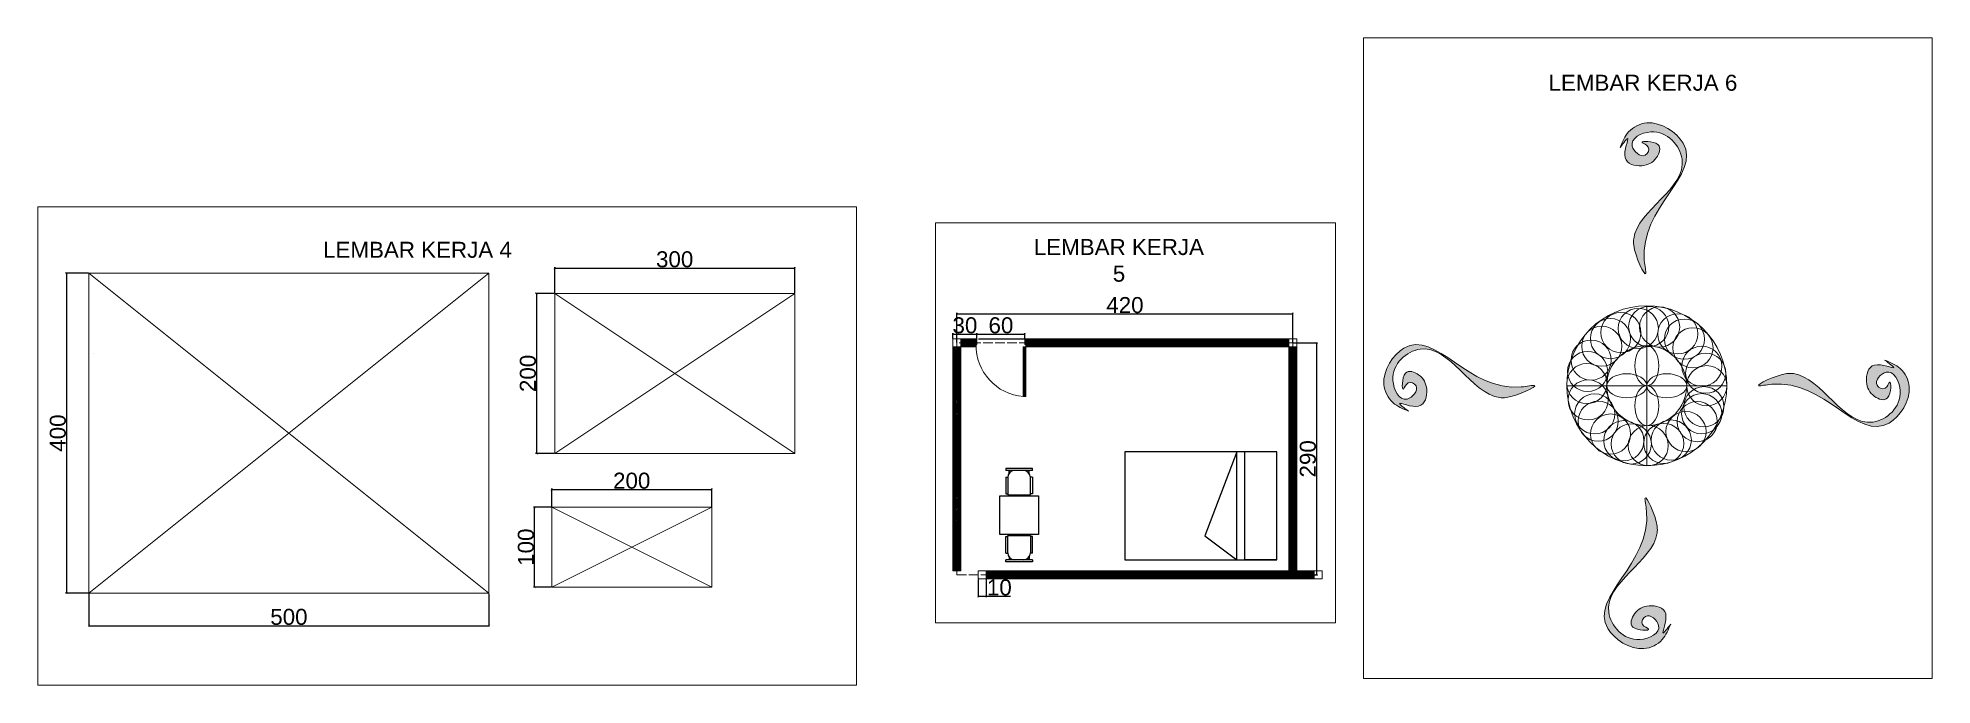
# Model space of a CAD drawing. Header units: centimetres. Extents: x 3587 to 7916, y 3830 to 6504.
# Drawn here: x 5549 to 7916, y 5695 to 6504 of the extents above; entities that cross this region are included whole.
import ezdxf

# ---------------------------------------------------------------- set-up
doc = ezdxf.new("R2010")
doc.units = ezdxf.units.CM
doc.linetypes.add('ACAD_ISO02W100', pattern=[15, 12, -3])
for name, color, linetype, lineweight in [('arsir', 110, 'Continuous', 15), ('dinding', 150, 'Continuous', 15), ('garis as', 200, 'ACAD_ISO02W100', 15), ('kolom', 50, 'Continuous', 15), ('kusen', 30, 'Continuous', 15), ('lembar 4', 210, 'Continuous', 15), ('Lembar 5', 130, 'Continuous', 15), ('lembar 6', 84, 'Continuous', 15)]:
    doc.layers.add(name, color=color, linetype=linetype, lineweight=lineweight)
doc.layers.add('dimensi', color=7, linetype='Continuous')
doc.styles.get("Standard").update_dxf_attribs({"font": 'arial.ttf', "height": 20})
doc.dimstyles.new('ISO-25', dxfattribs={"dimtxt": 10, "dimasz": 2.5, "dimexe": 1.25, "dimexo": 0.625, "dimtad": 1, "dimdec": 0, "dimtxsty": 'Standard', "dimblk": 'ARCHTICK', "dimcen": 2.5, "dimadec": 0, "dimazin": 0, "dimtfac": 1, "dimtdec": 0, "dimtmove": 0, "dimatfit": 3, "dimfxl": 1, "dimarcsym": 0})

# ---------------------------------------------------------------- blocks, each defined once
blk = doc.blocks.new('A$C78CD5067')
for p, q in [((0, 1.9), (0, 0)), ((1.35, 1.9), (0, 1.9)), ((1.35, 0), (1.35, 1.9)), ((1.35, 1.9), (1.35, 1.5)), ((1.35, 1.5), (0, 1.5)), ((0, 1.4), (1.05, 1)), ((0, 1.4), (1.05, 1)), ((1.35, 1.4), (0, 1.4)), ((1.35, 1.4), (0, 1.4)), ((1.05, 1), (1.35, 1.4)), ((1.05, 1), (1.35, 1.4)), ((0, 0), (1.35, 0))]:
    blk.add_line(p, q)
blk = doc.blocks.new('A$C47EF7D3D')
for p, q in [((568, 800), (1368, 800)), ((568, 0), (568, 800)), ((1368, 800), (1368, 0)), ((0, 675), (40, 675)), ((0, 125), (0, 675)), ((40, 125), (40, 675)), ((103, 607), (40, 607)), ((181, 675), (525, 675)), ((181, 675), (181, 635)), ((190, 635), (550, 635)), ((525, 675), (525, 635)), ((550, 635), (550, 165)), ((1746, 635), (1386, 635)), ((1386, 635), (1386, 165)), ((1755, 675), (1411, 675)), ((1411, 675), (1411, 635)), ((1755, 675), (1755, 635)), ((1834, 607), (1896, 607)), ((1936, 675), (1896, 675)), ((1896, 125), (1896, 675)), ((1936, 125), (1936, 675)), ((40, 125), (0, 125)), ((103, 193), (40, 193)), ((181, 125), (181, 165)), ((181, 125), (525, 125)), ((550, 165), (190, 165)), ((525, 125), (525, 165)), ((1368, 0), (568, 0)), ((1386, 165), (1746, 165)), ((1411, 125), (1411, 165)), ((1755, 125), (1411, 125)), ((1755, 125), (1755, 165)), ((1834, 193), (1896, 193)), ((1896, 125), (1936, 125))]:
    blk.add_line(p, q)
for centre, start, end in [((190, 485), 90, 180), ((1746, 485), 0, 90), ((190, 315), 180, 270), ((1746, 315), 270, 0)]:
    blk.add_arc(centre, 150, start, end)
blk = doc.blocks.new('_ArchTick')
at = {"color": 0, "linetype": 'ByBlock', "const_width": 0.15}
blk.add_lwpolyline([(-0.5, -0.5), (0.5, 0.5)], dxfattribs=at)
blk = doc.blocks.new('*D20')
at = {"layer": 'Defpoints', "color": 0, "transparency": 16777216}
for p in [(6782.5, 6134), (6722.5, 6128), (6782.5, 6128)]:
    blk.add_point(p, dxfattribs=at)
at = {"layer": 'dimensi', "color": 0, "lineweight": -2, "transparency": 16777216}
for p, q in [((6722.5, 6128.6), (6722.5, 6135.2)), ((6722.5, 6134), (6782.5, 6134)), ((6782.5, 6128.6), (6782.5, 6135.2))]:
    blk.add_line(p, q, dxfattribs=at)
at = {"layer": 'dimensi', "color": 0, "lineweight": -2, "transparency": 16777216, "xscale": 2.5, "yscale": 2.5, "zscale": 2.5, "rotation": 180}
blk.add_blockref('_ArchTick', (6722.5, 6134), dxfattribs=at)
at = {"layer": 'dimensi', "color": 0, "lineweight": -2, "transparency": 16777216, "xscale": 2.5, "yscale": 2.5, "zscale": 2.5}
blk.add_blockref('_ArchTick', (6782.5, 6134), dxfattribs=at)
at = {"layer": 'dimensi', "color": 0, "transparency": 16777216, "insert": (6752.5, 6144.8), "char_height": 20, "attachment_point": 5}
blk.add_mtext('60', dxfattribs=at)
blk = doc.blocks.new('*D21')
at = {"layer": 'Defpoints', "color": 0, "transparency": 16777216}
for p in [(6724, 5828), (6734, 5828), (6734, 5806.4)]:
    blk.add_point(p, dxfattribs=at)
at = {"layer": 'dimensi', "color": 0, "lineweight": -2, "transparency": 16777216}
for p, q in [((6724, 5827.3), (6724, 5805.1)), ((6734, 5827.3), (6734, 5805.1)), ((6724, 5806.4), (6734, 5806.4)), ((6734, 5806.4), (6764.5, 5806.4))]:
    blk.add_line(p, q, dxfattribs=at)
at = {"layer": 'dimensi', "color": 0, "lineweight": -2, "transparency": 16777216, "xscale": 2.5, "yscale": 2.5, "zscale": 2.5, "rotation": 180}
blk.add_blockref('_ArchTick', (6724, 5806.4), dxfattribs=at)
at = {"layer": 'dimensi', "color": 0, "lineweight": -2, "transparency": 16777216, "xscale": 2.5, "yscale": 2.5, "zscale": 2.5}
blk.add_blockref('_ArchTick', (6734, 5806.4), dxfattribs=at)
at = {"layer": 'dimensi', "color": 0, "transparency": 16777216, "insert": (6750.5, 5817.2), "char_height": 20, "attachment_point": 5}
blk.add_mtext('10', dxfattribs=at)
blk = doc.blocks.new('*D22')
at = {"layer": 'Defpoints', "color": 0, "transparency": 16777216}
for p in [(6722.5, 6134), (6692.5, 6128), (6722.5, 6128)]:
    blk.add_point(p, dxfattribs=at)
at = {"layer": 'dimensi', "color": 0, "lineweight": -2, "transparency": 16777216}
for p, q in [((6692.5, 6128.6), (6692.5, 6135.2)), ((6692.5, 6134), (6722.5, 6134)), ((6722.5, 6128.6), (6722.5, 6135.2))]:
    blk.add_line(p, q, dxfattribs=at)
at = {"layer": 'dimensi', "color": 0, "lineweight": -2, "transparency": 16777216, "xscale": 2.5, "yscale": 2.5, "zscale": 2.5, "rotation": 180}
blk.add_blockref('_ArchTick', (6692.5, 6134), dxfattribs=at)
at = {"layer": 'dimensi', "color": 0, "lineweight": -2, "transparency": 16777216, "xscale": 2.5, "yscale": 2.5, "zscale": 2.5}
blk.add_blockref('_ArchTick', (6722.5, 6134), dxfattribs=at)
at = {"layer": 'dimensi', "color": 0, "transparency": 16777216, "insert": (6707.5, 6144.8), "char_height": 20, "attachment_point": 5}
blk.add_mtext('30', dxfattribs=at)
blk = doc.blocks.new('*D23')
at = {"layer": 'Defpoints', "color": 0, "transparency": 16777216}
for p in [(7117.5, 6159.3), (6697.5, 6123), (7117.5, 6123)]:
    blk.add_point(p, dxfattribs=at)
at = {"layer": 'dimensi', "color": 0, "lineweight": -2, "transparency": 16777216}
for p, q in [((6697.5, 6123.6), (6697.5, 6160.6)), ((6697.5, 6159.3), (7117.5, 6159.3)), ((7117.5, 6123.6), (7117.5, 6160.6))]:
    blk.add_line(p, q, dxfattribs=at)
at = {"layer": 'dimensi', "color": 0, "lineweight": -2, "transparency": 16777216, "xscale": 2.5, "yscale": 2.5, "zscale": 2.5, "rotation": 180}
blk.add_blockref('_ArchTick', (6697.5, 6159.3), dxfattribs=at)
at = {"layer": 'dimensi', "color": 0, "lineweight": -2, "transparency": 16777216, "xscale": 2.5, "yscale": 2.5, "zscale": 2.5}
blk.add_blockref('_ArchTick', (7117.5, 6159.3), dxfattribs=at)
at = {"layer": 'dimensi', "color": 0, "transparency": 16777216, "insert": (6907.5, 6170.1), "char_height": 20, "attachment_point": 5}
blk.add_mtext('420', dxfattribs=at)
blk = doc.blocks.new('*D24')
at = {"layer": 'Defpoints', "color": 0, "transparency": 16777216}
for p in [(7117.5, 6123), (7117.5, 5833), (7147, 5833)]:
    blk.add_point(p, dxfattribs=at)
at = {"layer": 'dimensi', "color": 0, "lineweight": -2, "transparency": 16777216}
for p, q in [((7118.2, 6123), (7148.3, 6123)), ((7147, 6123), (7147, 5833)), ((7118.2, 5833), (7148.3, 5833))]:
    blk.add_line(p, q, dxfattribs=at)
at = {"layer": 'dimensi', "color": 0, "lineweight": -2, "transparency": 16777216, "xscale": 2.5, "yscale": 2.5, "zscale": 2.5}
for p, rotation in [((7147, 6123), 90), ((7147, 5833), 270)]:
    blk.add_blockref('_ArchTick', p, dxfattribs=dict(at, rotation=rotation))
at = {"layer": 'dimensi', "color": 0, "transparency": 16777216, "insert": (7136.2, 5978), "char_height": 20, "attachment_point": 5, "rotation": 90}
blk.add_mtext('290', dxfattribs=at)
blk = doc.blocks.new('*D25')
at = {"layer": 'Defpoints', "color": 0, "transparency": 16777216}
for p in [(5612.5, 6210.2), (5584.5, 5810.2), (5612.5, 5810.2)]:
    blk.add_point(p, dxfattribs=at)
at = {"layer": 'dimensi', "color": 0, "lineweight": -2, "transparency": 16777216}
for p, q in [((5611.9, 6210.2), (5583.3, 6210.2)), ((5584.5, 6210.2), (5584.5, 5810.2)), ((5611.9, 5810.2), (5583.3, 5810.2))]:
    blk.add_line(p, q, dxfattribs=at)
at = {"layer": 'dimensi', "color": 0, "lineweight": -2, "transparency": 16777216, "xscale": 2.5, "yscale": 2.5, "zscale": 2.5}
for p, rotation in [((5584.5, 6210.2), 90), ((5584.5, 5810.2), 270)]:
    blk.add_blockref('_ArchTick', p, dxfattribs=dict(at, rotation=rotation))
at = {"layer": 'dimensi', "color": 0, "transparency": 16777216, "insert": (5573.7, 6010.2), "char_height": 20, "attachment_point": 5, "rotation": 90}
blk.add_mtext('400', dxfattribs=at)
blk = doc.blocks.new('*D26')
at = {"layer": 'Defpoints', "color": 0, "transparency": 16777216}
for p in [(5612.5, 5810.2), (6112.5, 5810.2), (6112.5, 5769.5)]:
    blk.add_point(p, dxfattribs=at)
at = {"layer": 'dimensi', "color": 0, "lineweight": -2, "transparency": 16777216}
for p, q in [((5612.5, 5809.5), (5612.5, 5768.3)), ((6112.5, 5809.5), (6112.5, 5768.3)), ((5612.5, 5769.5), (6112.5, 5769.5))]:
    blk.add_line(p, q, dxfattribs=at)
at = {"layer": 'dimensi', "color": 0, "lineweight": -2, "transparency": 16777216, "xscale": 2.5, "yscale": 2.5, "zscale": 2.5, "rotation": 180}
blk.add_blockref('_ArchTick', (5612.5, 5769.5), dxfattribs=at)
at = {"layer": 'dimensi', "color": 0, "lineweight": -2, "transparency": 16777216, "xscale": 2.5, "yscale": 2.5, "zscale": 2.5}
blk.add_blockref('_ArchTick', (6112.5, 5769.5), dxfattribs=at)
at = {"layer": 'dimensi', "color": 0, "transparency": 16777216, "insert": (5862.5, 5780.4), "char_height": 20, "attachment_point": 5}
blk.add_mtext('500', dxfattribs=at)
blk = doc.blocks.new('*D27')
at = {"layer": 'Defpoints', "color": 0, "transparency": 16777216}
for p in [(6494.7, 6216.4), (6194.7, 6184.8), (6494.7, 6184.8)]:
    blk.add_point(p, dxfattribs=at)
at = {"layer": 'dimensi', "color": 0, "lineweight": -2, "transparency": 16777216}
for p, q in [((6194.7, 6185.5), (6194.7, 6217.7)), ((6194.7, 6216.4), (6494.7, 6216.4)), ((6494.7, 6185.5), (6494.7, 6217.7))]:
    blk.add_line(p, q, dxfattribs=at)
at = {"layer": 'dimensi', "color": 0, "lineweight": -2, "transparency": 16777216, "xscale": 2.5, "yscale": 2.5, "zscale": 2.5, "rotation": 180}
blk.add_blockref('_ArchTick', (6194.7, 6216.4), dxfattribs=at)
at = {"layer": 'dimensi', "color": 0, "lineweight": -2, "transparency": 16777216, "xscale": 2.5, "yscale": 2.5, "zscale": 2.5}
blk.add_blockref('_ArchTick', (6494.7, 6216.4), dxfattribs=at)
at = {"layer": 'dimensi', "color": 0, "transparency": 16777216, "insert": (6344.7, 6227.3), "char_height": 20, "attachment_point": 5}
blk.add_mtext('300', dxfattribs=at)
blk = doc.blocks.new('*D28')
at = {"layer": 'Defpoints', "color": 0, "transparency": 16777216}
for p in [(6194.7, 6184.8), (6172.1, 5984.8), (6194.7, 5984.8)]:
    blk.add_point(p, dxfattribs=at)
at = {"layer": 'dimensi', "color": 0, "lineweight": -2, "transparency": 16777216}
for p, q in [((6194.1, 6184.8), (6170.9, 6184.8)), ((6172.1, 6184.8), (6172.1, 5984.8)), ((6194.1, 5984.8), (6170.9, 5984.8))]:
    blk.add_line(p, q, dxfattribs=at)
at = {"layer": 'dimensi', "color": 0, "lineweight": -2, "transparency": 16777216, "xscale": 2.5, "yscale": 2.5, "zscale": 2.5}
for p, rotation in [((6172.1, 6184.8), 90), ((6172.1, 5984.8), 270)]:
    blk.add_blockref('_ArchTick', p, dxfattribs=dict(at, rotation=rotation))
at = {"layer": 'dimensi', "color": 0, "transparency": 16777216, "insert": (6161.3, 6084.8), "char_height": 20, "attachment_point": 5, "rotation": 90}
blk.add_mtext('200', dxfattribs=at)
blk = doc.blocks.new('*D29')
at = {"layer": 'Defpoints', "color": 0, "transparency": 16777216}
for p in [(6391, 5939.8), (6191, 5917.6), (6391, 5917.6)]:
    blk.add_point(p, dxfattribs=at)
at = {"layer": 'dimensi', "color": 0, "lineweight": -2, "transparency": 16777216}
for p, q in [((6191, 5918.2), (6191, 5941)), ((6191, 5939.8), (6391, 5939.8)), ((6391, 5918.2), (6391, 5941))]:
    blk.add_line(p, q, dxfattribs=at)
at = {"layer": 'dimensi', "color": 0, "lineweight": -2, "transparency": 16777216, "xscale": 2.5, "yscale": 2.5, "zscale": 2.5, "rotation": 180}
blk.add_blockref('_ArchTick', (6191, 5939.8), dxfattribs=at)
at = {"layer": 'dimensi', "color": 0, "lineweight": -2, "transparency": 16777216, "xscale": 2.5, "yscale": 2.5, "zscale": 2.5}
blk.add_blockref('_ArchTick', (6391, 5939.8), dxfattribs=at)
at = {"layer": 'dimensi', "color": 0, "transparency": 16777216, "insert": (6291, 5950.6), "char_height": 20, "attachment_point": 5}
blk.add_mtext('200', dxfattribs=at)
blk = doc.blocks.new('*D30')
at = {"layer": 'Defpoints', "color": 0, "transparency": 16777216}
for p in [(6169.6, 5917.6), (6191, 5917.6), (6191, 5817.6)]:
    blk.add_point(p, dxfattribs=at)
at = {"layer": 'dimensi', "color": 0, "lineweight": -2, "transparency": 16777216}
for p, q in [((6190.3, 5917.6), (6168.4, 5917.6)), ((6169.6, 5817.6), (6169.6, 5917.6)), ((6190.3, 5817.6), (6168.4, 5817.6))]:
    blk.add_line(p, q, dxfattribs=at)
at = {"layer": 'dimensi', "color": 0, "lineweight": -2, "transparency": 16777216, "xscale": 2.5, "yscale": 2.5, "zscale": 2.5}
for p, rotation in [((6169.6, 5917.6), 90), ((6169.6, 5817.6), 270)]:
    blk.add_blockref('_ArchTick', p, dxfattribs=dict(at, rotation=rotation))
at = {"layer": 'dimensi', "color": 0, "transparency": 16777216, "insert": (6158.8, 5867.6), "char_height": 20, "attachment_point": 5, "rotation": 90}
blk.add_mtext('100', dxfattribs=at)

msp = doc.modelspace()

# ---------------------------------------------------------------- hatches: boundary and pattern name
at = {"layer": 'arsir'}
h = msp.add_hatch(dxfattribs=at)
h.set_pattern_fill('ANSI31', color=256, scale=0.45)
h.set_pattern_definition([(45, (1313.9996, 469.9903), (-1.01027881, 1.01027881), [])])
h.paths.add_polyline_path([(6693, 5838), (6702, 5838), (6702, 6118), (6693, 6118)])
h = msp.add_hatch(dxfattribs=at)
h.set_pattern_fill('ANSI31', color=256, scale=0.27, angle=-90)
h.set_pattern_definition([(315, (1123.0899, 11398.7847), (0.60616729, 0.60616729), [])])
h.paths.add_polyline_path([(6716.5, 6118.5), (6716.5, 6127.5), (6702.5, 6127.5), (6702.5, 6118.5)])
h = msp.add_hatch(dxfattribs=at)
h.set_pattern_fill('ANSI31', color=256, scale=0.27)
h.set_pattern_definition([(45, (1533.3596, 431.239), (-0.60616729, 0.60616729), [])])
h.paths.add_polyline_path([(6716.5, 6118), (6721.5, 6118), (6721.5, 6121), (6722.5, 6121), (6722.5, 6128), (6716.5, 6128)])
h.paths.add_polyline_path([(6783.5, 6118), (6788.5, 6118), (6788.5, 6128), (6782.5, 6128), (6782.5, 6121), (6783.5, 6121)])
h.paths.add_polyline_path([(6780.5, 6056), (6783.5, 6056), (6783.5, 6118), (6780.5, 6118)])
h = msp.add_hatch(dxfattribs=at)
h.set_pattern_fill('ANSI31', color=256, scale=0.27, angle=-90)
h.set_pattern_definition([(315, (1206.2588, 11398.782), (0.60616729, 0.60616729), [])])
h.paths.add_polyline_path([(6788.5, 6127.5), (6788.5, 6118.5), (7112.5, 6118.5), (7112.5, 6127.5)])
h = msp.add_hatch(dxfattribs=at)
h.set_pattern_fill('ANSI31', color=256, scale=0.27)
h.set_pattern_definition([(45, (1841.7045, 489.51565), (-0.60616729, 0.60616729), [])])
h.paths.add_polyline_path([(7113, 5838), (7122, 5838), (7122, 6118), (7113, 6118)])
h = msp.add_hatch(dxfattribs=at)
h.set_pattern_fill('ANSI31', color=256, scale=0.27, angle=-90)
h.set_pattern_definition([(315, (1154.5715, 11108.7847), (0.60616729, 0.60616729), [])])
h.paths.add_polyline_path([(6734, 5837.5), (6734, 5828.5), (7144, 5828.5), (7144, 5837.5)])
at = {"layer": 'lembar 6'}
h = msp.add_hatch(color=256, dxfattribs=at)
h.dxf.hatch_style = 1
edge = h.paths.add_edge_path()
edge.add_spline(control_points=[(7526.4, 6367.1), (7529.3, 6374.1), (7535.5, 6389), (7568.1, 6405.9), (7655.3, 6346.4), (7541.9, 6288.2), (7562.8, 6194.5), (7542.7, 6236), (7544, 6287.3), (7636.5, 6327.1), (7577.1, 6398.4), (7530.1, 6373.9), (7556.7, 6350.1), (7565.7, 6368.7), (7544.6, 6375.7), (7581.5, 6375.5), (7571.9, 6350.4), (7554.4, 6341.6), (7524, 6348.6), (7541.8, 6387.7), (7530.6, 6372.7), (7526.4, 6367.1)], knot_values=[0, 0, 0, 0, 22.246246, 47.584782, 99.435281, 253.823052, 270.288051, 308.621325, 316.799469, 433.132411, 484.882006, 514.08867, 533.99429, 544.745336, 554.187092, 573.867904, 590.332899, 611.183296, 634.271434, 658.383183, 673.128623, 673.128623, 673.128623, 673.128623], degree=3, periodic=0)
h = msp.add_hatch(color=256, dxfattribs=at)
h.dxf.hatch_style = 1
edge = h.paths.add_edge_path()
edge.add_spline(control_points=[(7262, 6037.6), (7255, 6040.5), (7240, 6046.7), (7223.1, 6079.3), (7282.6, 6166.5), (7340.8, 6053.2), (7434.5, 6074), (7393.1, 6053.9), (7341.7, 6055.2), (7302, 6147.7), (7230.6, 6088.3), (7255.2, 6041.3), (7278.9, 6067.9), (7260.3, 6076.9), (7253.4, 6055.8), (7253.5, 6092.8), (7278.7, 6083.1), (7287.4, 6065.6), (7280.4, 6035.2), (7241.4, 6053), (7256.3, 6041.9), (7262, 6037.6)], knot_values=[0, 0, 0, 0, 22.246246, 47.584782, 99.435281, 253.823052, 270.288051, 308.621325, 316.799469, 433.132411, 484.882006, 514.08867, 533.99429, 544.745336, 554.187092, 573.867904, 590.332899, 611.183296, 634.271434, 658.383183, 673.128623, 673.128623, 673.128623, 673.128623], degree=3, periodic=0)
h = msp.add_hatch(color=256, dxfattribs=at)
h.dxf.hatch_style = 1
edge = h.paths.add_edge_path()
edge.add_spline(control_points=[(7857.1, 6101.5), (7864.1, 6098.6), (7879, 6092.4), (7895.9, 6059.8), (7836.4, 5972.6), (7778.2, 6086), (7684.5, 6065.1), (7726, 6085.2), (7777.3, 6083.9), (7817.1, 5991.4), (7888.4, 6050.8), (7863.9, 6097.9), (7840.1, 6071.2), (7858.7, 6062.2), (7865.7, 6083.3), (7865.5, 6046.4), (7840.4, 6056), (7831.6, 6073.5), (7838.6, 6103.9), (7877.7, 6086.1), (7862.7, 6097.3), (7857.1, 6101.5)], knot_values=[0, 0, 0, 0, 22.246246, 47.584782, 99.435281, 253.823052, 270.288051, 308.621325, 316.799469, 433.132411, 484.882006, 514.08867, 533.99429, 544.745336, 554.187092, 573.867904, 590.332899, 611.183296, 634.271434, 658.383183, 673.128623, 673.128623, 673.128623, 673.128623], degree=3, periodic=0)
h = msp.add_hatch(color=256, dxfattribs=at)
h.dxf.hatch_style = 1
edge = h.paths.add_edge_path()
edge.add_spline(control_points=[(7589.7, 5771.6), (7586.8, 5764.6), (7580.7, 5749.6), (7548, 5732.7), (7460.8, 5792.3), (7574.2, 5850.5), (7553.3, 5944.2), (7573.4, 5902.7), (7572.1, 5851.4), (7479.7, 5811.6), (7539, 5740.3), (7586.1, 5764.8), (7559.4, 5788.6), (7550.4, 5769.9), (7571.5, 5763), (7534.6, 5763.1), (7544.2, 5788.3), (7561.7, 5797), (7592.1, 5790.1), (7574.4, 5751), (7585.5, 5766), (7589.7, 5771.6)], knot_values=[0, 0, 0, 0, 22.246246, 47.584782, 99.435281, 253.823052, 270.288051, 308.621325, 316.799469, 433.132411, 484.882006, 514.08867, 533.99429, 544.745336, 554.187092, 573.867904, 590.332899, 611.183296, 634.271434, 658.383183, 673.128623, 673.128623, 673.128623, 673.128623], degree=3, periodic=0)

# ---------------------------------------------------------------- linework, layer by layer
at = {"layer": 'arsir'}
msp.add_arc((6785.2, 6119.5), 63.7, 178.65, 265.8095, dxfattribs=at)
at = {"layer": 'dimensi'}
for p, q in [((5618.1, 6110), (5618.1, 6110)), ((5618.1, 6110), (5618.1, 6110)), ((6724.5, 6128), (6782.5, 6128))]:
    msp.add_line(p, q, dxfattribs=at)
at = {"layer": 'dinding'}
for points in [[(6692.5, 5838), (6702.5, 5838), (6702.5, 6118), (6692.5, 6118)], [(6693, 5838), (6702, 5838), (6702, 6118), (6693, 6118)], [(6702.5, 6128), (6702.5, 6118), (6716.5, 6118), (6716.5, 6128)], [(6702.5, 6127.5), (6702.5, 6118.5), (6716.5, 6118.5), (6716.5, 6127.5)], [(6788.5, 6128), (6788.5, 6118), (7112.5, 6118), (7112.5, 6128)], [(6788.5, 6127.5), (6788.5, 6118.5), (7112.5, 6118.5), (7112.5, 6127.5)], [(7112.5, 5838), (7122.5, 5838), (7122.5, 6118), (7112.5, 6118)], [(7113, 5838), (7122, 5838), (7122, 6118), (7113, 6118)], [(6734, 5838), (6734, 5828), (7144, 5828), (7144, 5838)], [(6734, 5837.5), (6734, 5828.5), (7144, 5828.5), (7144, 5837.5)]]:
    msp.add_lwpolyline(points, close=True, dxfattribs=at)
at = {"layer": 'garis as'}
msp.add_lwpolyline([(6697.5, 5833), (7117.5, 5833), (7117.5, 6123), (6697.5, 6123)], close=True, dxfattribs=at)
at = {"layer": 'kolom'}
for p, q in [((6702.5, 6118), (6702.5, 6128)), ((7122.5, 6118), (7122.5, 6128)), ((6734, 5828), (6734, 5838)), ((7154, 5828), (7154, 5838))]:
    msp.add_line(p, q, dxfattribs=at)
for points in [[(6692.5, 6118), (6702.5, 6118), (6702.5, 6128), (6692.5, 6128)], [(7112.5, 6118), (7122.5, 6118), (7122.5, 6128), (7112.5, 6128)], [(6724, 5828), (6734, 5828), (6734, 5838), (6724, 5838)], [(7144, 5828), (7154, 5828), (7154, 5838), (7144, 5838)]]:
    msp.add_lwpolyline(points, close=True, dxfattribs=at)
at = {"layer": 'kusen'}
for points in [[(6721.5, 6118), (6716.5, 6118), (6716.5, 6128), (6722.5, 6128), (6722.5, 6121)], [(6721.5, 6118), (6721.5, 6121), (6722.5, 6121)], [(6783.5, 6118), (6788.5, 6118), (6788.5, 6128), (6782.5, 6128), (6782.5, 6121)], [(6783.5, 6118), (6783.5, 6121), (6782.5, 6121)]]:
    msp.add_lwpolyline(points, dxfattribs=at)
msp.add_lwpolyline([(6780.5, 6118), (6780.5, 6056), (6783.5, 6056), (6783.5, 6118)], close=True, dxfattribs=at)
at = {"layer": 'lembar 4'}
for p, q in [((5612.5, 6210.2), (6112.5, 6210.2)), ((5612.5, 5810.2), (5612.5, 6210.2)), ((5612.5, 6210.2), (6112.5, 5810.2)), ((6112.5, 6210.2), (5612.5, 5810.2)), ((6112.5, 6210.2), (6112.5, 5810.2)), ((6194.7, 6184.8), (6494.7, 5984.8)), ((6494.7, 6184.8), (6194.7, 5984.8)), ((6191, 5917.6), (6391, 5817.6)), ((6391, 5917.6), (6191, 5817.6)), ((6112.5, 5810.2), (5612.5, 5810.2))]:
    msp.add_line(p, q, dxfattribs=at)
for points in [[(5548.7, 5695.2), (6571.8, 5695.2), (6571.8, 6293), (5548.7, 6293)], [(6194.7, 5984.8), (6494.7, 5984.8), (6494.7, 6184.8), (6194.7, 6184.8)], [(6191, 5817.6), (6391, 5817.6), (6391, 5917.6), (6191, 5917.6)]]:
    msp.add_lwpolyline(points, close=True, dxfattribs=at)
at = {"layer": 'Lembar 5'}
msp.add_lwpolyline([(6670.6, 5773.2), (7170.6, 5773.2), (7170.6, 6273.2), (6670.6, 6273.2)], close=True, dxfattribs=at)
at = {"layer": 'lembar 6'}
for p, q in [((7559.8, 6169.4), (7559.8, 5969.4)), ((7559.8, 6119.4), (7559.8, 6069.4)), ((7459.8, 6069.4), (7659.8, 6069.4)), ((7659.8, 6069.4), (7609.8, 6069.4))]:
    msp.add_line(p, q, dxfattribs=at)
msp.add_lwpolyline([(7205.5, 5703.4), (7916.4, 5703.4), (7916.4, 6504.2), (7205.5, 6504.2)], close=True, dxfattribs=at)
for centre, radius in [((7559.8, 6069.4), 100), ((7527.4, 6135.9), 25.1), ((7549.2, 6141), 25.1), ((7562.2, 6143.3), 25.1), ((7575.8, 6142.8), 25.1), ((7598.5, 6134.2), 25.1), ((7503.5, 6118.8), 25.1), ((7514.4, 6128.3), 25.1), ((7606.9, 6127.6), 25.1), ((7617.5, 6116.8), 25.1), ((7485.8, 6087.2), 25.1), ((7490.2, 6101.4), 25.1), ((7559.8, 6069.4), 50), ((7628.6, 6093.8), 25.1), ((7633.4, 6085.1), 25.1), ((7484.9, 6072.1), 25.1), ((7634.8, 6069.4), 25.1), ((7486.5, 6051.7), 25.1), ((7631.2, 6043.2), 25.1), ((7494.7, 6034.2), 25.1), ((7499.1, 6025.1), 25.1), ((7622.8, 6024.5), 25.1), ((7628.4, 6034.4), 25.1), ((7514.5, 6009), 25.1), ((7531.1, 6000.7), 25.1), ((7540.4, 5996.6), 25.1), ((7561.6, 5994.6), 25.1), ((7581, 5997.3), 25.1), ((7590.4, 6001.5), 25.1), ((7608.8, 6012.1), 25.1)]:
    msp.add_circle(centre, radius, dxfattribs=at)
for centre, major_axis in [((7559.8, 6094.4), (0, 25)), ((7534.8, 6069.4), (25, 0)), ((7559.8, 6044.4), (0, 25)), ((7584.8, 6069.4), (-25, 0))]:
    msp.add_ellipse(centre, major_axis=major_axis, ratio=0.6, dxfattribs=at)
for points in [[(7526.4, 6367.1), (7537.1, 6386.6), (7559.8, 6397.9), (7605.1, 6372.7), (7556.7, 6226.1), (7558.5, 6209.8), (7543.4, 6245), (7543.4, 6253.2), (7603.9, 6352.6), (7564.8, 6386.6), (7541.5, 6368.9), (7557.9, 6357.6), (7561.7, 6367.7), (7554.1, 6373.3), (7573.7, 6370.8), (7571.8, 6354.5), (7553.5, 6344.4), (7532.7, 6354.5), (7535.9, 6378.4), (7526.4, 6367.1)], [(7262, 6037.6), (7242.5, 6048.3), (7231.2, 6071), (7256.3, 6116.4), (7402.9, 6067.9), (7419.3, 6069.8), (7384, 6054.6), (7375.9, 6054.6), (7276.5, 6115.1), (7242.5, 6076.1), (7260.1, 6052.8), (7271.4, 6069.1), (7261.4, 6072.9), (7255.7, 6065.3), (7258.2, 6084.9), (7274.6, 6083), (7284.7, 6064.7), (7274.6, 6043.9), (7250.7, 6047.1), (7262, 6037.6)], [(7857.1, 6101.5), (7876.6, 6090.8), (7887.9, 6068.1), (7862.7, 6022.8), (7716.1, 6071.3), (7699.8, 6069.4), (7735, 6084.5), (7743.2, 6084.5), (7842.6, 6024), (7876.6, 6063.1), (7858.9, 6086.4), (7847.6, 6070), (7857.7, 6066.2), (7863.4, 6073.8), (7860.8, 6054.3), (7844.5, 6056.1), (7834.4, 6074.4), (7844.5, 6095.2), (7868.4, 6092), (7857.1, 6101.5)], [(7589.7, 5771.6), (7579, 5752.1), (7556.3, 5740.8), (7511, 5766), (7559.5, 5912.5), (7557.6, 5928.9), (7572.7, 5893.7), (7572.7, 5885.5), (7512.2, 5786.1), (7551.3, 5752.1), (7574.6, 5769.7), (7558.2, 5781.1), (7554.4, 5771), (7562, 5765.3), (7542.5, 5767.8), (7544.4, 5784.2), (7562.6, 5794.3), (7583.4, 5784.2), (7580.2, 5760.3), (7589.7, 5771.6)]]:
    msp.add_spline(points, degree=3, dxfattribs=at)

# ---------------------------------------------------------------- block references
for name, p, xscale, yscale, zscale, rotation in [('A$C78CD5067', (6907.4, 5986.8), 100, 100, 100, 270), ('A$C47EF7D3D', (6799.3, 5849.2), 0.06034214916902279, 0.06034214916902279, 0.06034214916902279, 90)]:
    msp.add_blockref(name, p, dxfattribs=dict(xscale=xscale, yscale=yscale, zscale=zscale, rotation=rotation))

# ---------------------------------------------------------------- texts
at = {"layer": 'lembar 4', "insert": (5905.2, 6249.3), "char_height": 20, "attachment_point": 1}
msp.add_mtext_dynamic_manual_height_columns('LEMBAR KERJA 4\\P  ', width=262.249, gutter_width=100, heights=[55.9], dxfattribs=at)
at = {"layer": 'Lembar 5'}
note = msp.add_mtext_dynamic_manual_height_columns('\\pi8.8022;LEMBAR KERJA \\P\\pi107.53;5\\P\\pi114.16;', width=228.314, gutter_width=100, heights=[55.9, 0], dxfattribs=dict(at, insert=(6784.8, 6252.8), char_height=20, attachment_point=1))
for column, words in zip(note.columns.linked_columns, ['\\pi114.16;\\P\\pi106.39;  ']):
    column.text = words
at = {"layer": 'lembar 6'}
note = msp.add_mtext_dynamic_manual_height_columns('\\pi24.704;LEMBAR KERJA 6\\P\\pi141.05;\\P', width=282.096, gutter_width=100, heights=[55.9, 0], dxfattribs=dict(at, insert=(7412.3, 6458.1), char_height=20, attachment_point=1))
for column, words in zip(note.columns.linked_columns, ['\\pi133.29;  ']):
    column.text = words

# ---------------------------------------------------------------- dimensions: what is measured, and where the dimension line sits
at = {"layer": 'dimensi'}
for base, p1, p2, picture, middle in [((6494.7, 6216.4), (6194.7, 6184.8), (6494.7, 6184.8), '*D27', (6344.7, 6227.3)), ((7117.5, 6159.3), (6697.5, 6123), (7117.5, 6123), '*D23', (6907.5, 6170.1)), ((6722.5, 6134), (6692.5, 6128), (6722.5, 6128), '*D22', (6707.5, 6144.8)), ((6782.5, 6134), (6722.5, 6128), (6782.5, 6128), '*D20', (6752.5, 6144.8)), ((6391, 5939.8), (6191, 5917.6), (6391, 5917.6), '*D29', (6291, 5950.6)), ((6734, 5806.4), (6724, 5828), (6734, 5828), '*D21', (6750.5, 5817.2)), ((6112.5, 5769.5), (5612.5, 5810.2), (6112.5, 5810.2), '*D26', (5862.5, 5780.4))]:
    dim = msp.add_linear_dim(base=base, p1=p1, p2=p2, dimstyle='ISO-25', dxfattribs=at)
    dim.commit()
    dim.dimension.update_dxf_attribs({"geometry": picture, "text_midpoint": middle})
for base, p1, p2, picture, middle in [((5584.5, 5810.2), (5612.5, 6210.2), (5612.5, 5810.2), '*D25', (5573.7, 6010.2)), ((6172.1, 5984.8), (6194.7, 6184.8), (6194.7, 5984.8), '*D28', (6161.3, 6084.8)), ((7147, 5833), (7117.5, 6123), (7117.5, 5833), '*D24', (7136.2, 5978)), ((6169.6, 5917.6), (6191, 5817.6), (6191, 5917.6), '*D30', (6158.8, 5867.6))]:
    dim = msp.add_linear_dim(base=base, p1=p1, p2=p2, angle=90, dimstyle='ISO-25', dxfattribs=at)
    dim.commit()
    dim.dimension.update_dxf_attribs({"geometry": picture, "text_midpoint": middle})

doc.saveas('drawing.dxf')
